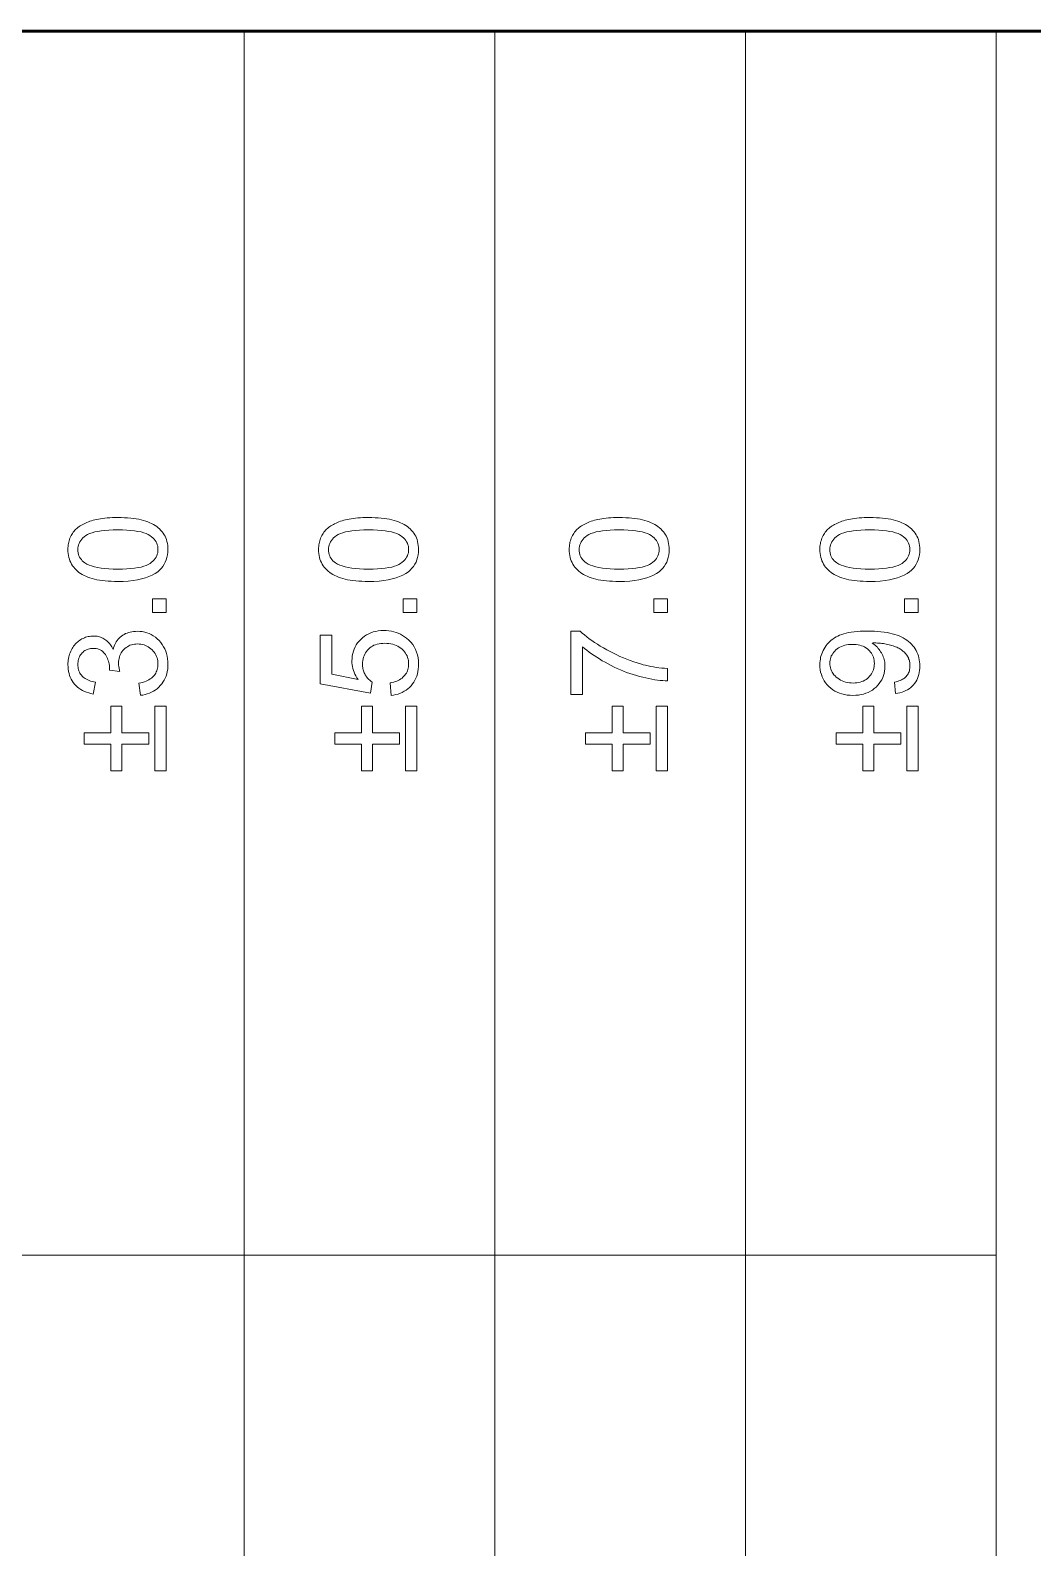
# Model space of a CAD drawing. Extents: x 23 to 417, y 3 to 294.
# Drawn here: x 202.97 to 213.21, y 34.73 to 50.24 of the extents above; entities that cross this region are included whole.
import ezdxf

# ---------------------------------------------------------------- set-up
doc = ezdxf.new("R2010")
doc.units = 0

msp = doc.modelspace()

# ---------------------------------------------------------------- linework, layer by layer
at = {"color": 7, "lineweight": 35}
msp.add_line((30.237, 50.237), (409.763, 50.237), dxfattribs=at)
at = {"color": 7, "lineweight": 13}
for p, q in [((176.428, 50.22), (230.763, 50.22)), ((205.156, 10.22), (205.156, 50.22)), ((207.717, 10.22), (207.717, 50.22)), ((210.277, 10.22), (210.277, 50.22)), ((212.838, 10.22), (212.838, 50.22)), ((182.11, 37.72), (212.838, 37.72))]:
    msp.add_line(p, q, dxfattribs=at)
for points in [[(203.867, 44.605), (203.832, 44.606), (203.799, 44.607), (203.767, 44.609), (203.736, 44.611), (203.707, 44.614), (203.679, 44.619), (203.652, 44.623), (203.627, 44.629), (203.604, 44.635), (203.581, 44.642), (203.56, 44.65), (203.54, 44.658), (203.521, 44.667), (203.503, 44.677), (203.486, 44.687), (203.469, 44.698), (203.454, 44.71), (203.44, 44.723), (203.427, 44.736), (203.415, 44.75), (203.403, 44.765), (203.393, 44.781), (203.385, 44.797), (203.377, 44.814), (203.371, 44.832), (203.365, 44.85), (203.361, 44.869), (203.358, 44.889), (203.356, 44.91), (203.356, 44.931), (203.356, 44.947), (203.357, 44.963), (203.359, 44.978), (203.361, 44.993), (203.364, 45.007), (203.368, 45.021), (203.372, 45.034), (203.377, 45.048), (203.382, 45.06), (203.388, 45.073), (203.395, 45.085), (203.402, 45.096), (203.41, 45.107), (203.419, 45.118), (203.428, 45.128), (203.437, 45.138), (203.448, 45.147), (203.458, 45.156), (203.47, 45.165), (203.482, 45.173), (203.494, 45.181), (203.507, 45.188), (203.521, 45.195), (203.535, 45.202), (203.549, 45.208), (203.565, 45.214), (203.58, 45.22), (203.596, 45.225), (203.613, 45.23), (203.63, 45.235), (203.649, 45.239), (203.668, 45.243), (203.689, 45.246), (203.71, 45.249), (203.733, 45.252), (203.758, 45.254), (203.783, 45.255), (203.81, 45.257), (203.838, 45.257), (203.867, 45.257), (203.901, 45.257), (203.934, 45.256), (203.966, 45.254), (203.997, 45.252), (204.026, 45.248), (204.054, 45.244), (204.08, 45.24), (204.105, 45.234), (204.129, 45.228), (204.151, 45.221), (204.172, 45.214), (204.192, 45.205), (204.211, 45.196), (204.23, 45.187), (204.247, 45.176), (204.263, 45.165), (204.278, 45.153), (204.292, 45.141), (204.306, 45.127), (204.318, 45.113), (204.329, 45.098), (204.339, 45.083), (204.348, 45.067), (204.356, 45.05), (204.362, 45.032), (204.368, 45.013), (204.372, 44.994), (204.375, 44.974), (204.376, 44.953), (204.377, 44.931), (204.376, 44.903), (204.373, 44.876), (204.368, 44.85), (204.36, 44.826), (204.351, 44.802), (204.34, 44.78), (204.326, 44.759), (204.311, 44.74), (204.293, 44.721), (204.273, 44.704), (204.247, 44.685), (204.217, 44.669), (204.184, 44.654), (204.148, 44.641), (204.109, 44.63), (204.067, 44.621), (204.022, 44.614), (203.973, 44.609), (203.922, 44.606)], [(203.867, 44.732), (203.914, 44.732), (203.959, 44.734), (204, 44.737), (204.037, 44.741), (204.072, 44.746), (204.103, 44.752), (204.131, 44.76), (204.155, 44.768), (204.177, 44.778), (204.195, 44.789), (204.21, 44.801), (204.224, 44.813), (204.236, 44.826), (204.247, 44.84), (204.256, 44.854), (204.263, 44.868), (204.269, 44.883), (204.273, 44.899), (204.275, 44.915), (204.276, 44.931), (204.275, 44.948), (204.273, 44.964), (204.269, 44.98), (204.263, 44.995), (204.256, 45.009), (204.247, 45.023), (204.236, 45.037), (204.224, 45.05), (204.21, 45.062), (204.194, 45.074), (204.176, 45.085), (204.155, 45.094), (204.13, 45.103), (204.103, 45.111), (204.071, 45.117), (204.037, 45.122), (203.999, 45.126), (203.958, 45.129), (203.914, 45.131), (203.867, 45.131), (203.819, 45.131), (203.775, 45.129), (203.734, 45.126), (203.696, 45.122), (203.661, 45.117), (203.63, 45.111), (203.602, 45.103), (203.578, 45.094), (203.557, 45.085), (203.539, 45.074), (203.523, 45.062), (203.509, 45.049), (203.497, 45.037), (203.487, 45.023), (203.478, 45.009), (203.471, 44.994), (203.465, 44.979), (203.461, 44.963), (203.458, 44.947), (203.458, 44.93), (203.458, 44.913), (203.46, 44.898), (203.464, 44.882), (203.469, 44.868), (203.475, 44.854), (203.483, 44.841), (203.493, 44.828), (203.503, 44.817), (203.516, 44.805), (203.529, 44.795), (203.549, 44.783), (203.572, 44.772), (203.598, 44.763), (203.627, 44.754), (203.659, 44.747), (203.695, 44.742), (203.733, 44.737), (203.774, 44.734), (203.819, 44.732)], [(206.428, 44.605), (206.393, 44.606), (206.359, 44.607), (206.327, 44.609), (206.297, 44.611), (206.267, 44.614), (206.24, 44.619), (206.213, 44.623), (206.188, 44.629), (206.164, 44.635), (206.142, 44.642), (206.121, 44.65), (206.101, 44.658), (206.082, 44.667), (206.063, 44.677), (206.046, 44.687), (206.03, 44.698), (206.015, 44.71), (206.001, 44.723), (205.987, 44.736), (205.975, 44.75), (205.964, 44.765), (205.954, 44.781), (205.945, 44.797), (205.938, 44.814), (205.931, 44.832), (205.926, 44.85), (205.922, 44.869), (205.919, 44.889), (205.917, 44.91), (205.917, 44.931), (205.917, 44.947), (205.918, 44.963), (205.92, 44.978), (205.922, 44.993), (205.925, 45.007), (205.928, 45.021), (205.932, 45.034), (205.937, 45.048), (205.943, 45.06), (205.949, 45.073), (205.956, 45.085), (205.963, 45.096), (205.971, 45.107), (205.979, 45.118), (205.989, 45.128), (205.998, 45.138), (206.008, 45.147), (206.019, 45.156), (206.031, 45.165), (206.042, 45.173), (206.055, 45.181), (206.068, 45.188), (206.081, 45.195), (206.096, 45.202), (206.11, 45.208), (206.125, 45.214), (206.141, 45.22), (206.157, 45.225), (206.174, 45.23), (206.191, 45.235), (206.209, 45.239), (206.229, 45.243), (206.249, 45.246), (206.271, 45.249), (206.294, 45.252), (206.318, 45.254), (206.344, 45.255), (206.37, 45.257), (206.398, 45.257), (206.428, 45.257), (206.462, 45.257), (206.495, 45.256), (206.527, 45.254), (206.557, 45.252), (206.587, 45.248), (206.614, 45.244), (206.641, 45.24), (206.666, 45.234), (206.689, 45.228), (206.712, 45.221), (206.733, 45.214), (206.753, 45.205), (206.772, 45.196), (206.79, 45.187), (206.807, 45.176), (206.824, 45.165), (206.839, 45.153), (206.853, 45.141), (206.866, 45.127), (206.879, 45.113), (206.89, 45.098), (206.9, 45.083), (206.909, 45.067), (206.917, 45.05), (206.923, 45.032), (206.928, 45.013), (206.932, 44.994), (206.935, 44.974), (206.937, 44.953), (206.938, 44.931), (206.937, 44.903), (206.934, 44.876), (206.928, 44.85), (206.921, 44.826), (206.912, 44.802), (206.9, 44.78), (206.887, 44.759), (206.871, 44.74), (206.854, 44.721), (206.834, 44.704), (206.808, 44.685), (206.778, 44.669), (206.745, 44.654), (206.709, 44.641), (206.67, 44.63), (206.628, 44.621), (206.582, 44.614), (206.534, 44.609), (206.482, 44.606)], [(206.428, 44.732), (206.475, 44.732), (206.519, 44.734), (206.56, 44.737), (206.598, 44.741), (206.633, 44.746), (206.664, 44.752), (206.692, 44.76), (206.716, 44.768), (206.737, 44.778), (206.755, 44.789), (206.771, 44.801), (206.785, 44.813), (206.797, 44.826), (206.807, 44.84), (206.816, 44.854), (206.824, 44.868), (206.829, 44.883), (206.834, 44.899), (206.836, 44.915), (206.837, 44.931), (206.836, 44.948), (206.834, 44.964), (206.829, 44.98), (206.824, 44.995), (206.816, 45.009), (206.807, 45.023), (206.797, 45.037), (206.784, 45.05), (206.77, 45.062), (206.755, 45.074), (206.737, 45.085), (206.716, 45.094), (206.691, 45.103), (206.663, 45.111), (206.632, 45.117), (206.598, 45.122), (206.56, 45.126), (206.519, 45.129), (206.475, 45.131), (206.428, 45.131), (206.38, 45.131), (206.335, 45.129), (206.294, 45.126), (206.256, 45.122), (206.222, 45.117), (206.191, 45.111), (206.163, 45.103), (206.139, 45.094), (206.117, 45.085), (206.099, 45.074), (206.084, 45.062), (206.07, 45.049), (206.058, 45.037), (206.047, 45.023), (206.039, 45.009), (206.031, 44.994), (206.026, 44.979), (206.021, 44.963), (206.019, 44.947), (206.018, 44.93), (206.019, 44.913), (206.021, 44.898), (206.025, 44.882), (206.03, 44.868), (206.036, 44.854), (206.044, 44.841), (206.053, 44.828), (206.064, 44.817), (206.076, 44.805), (206.09, 44.795), (206.11, 44.783), (206.133, 44.772), (206.159, 44.763), (206.188, 44.754), (206.22, 44.747), (206.255, 44.742), (206.294, 44.737), (206.335, 44.734), (206.38, 44.732)], [(208.988, 44.605), (208.953, 44.606), (208.92, 44.607), (208.888, 44.609), (208.857, 44.611), (208.828, 44.614), (208.8, 44.619), (208.774, 44.623), (208.749, 44.629), (208.725, 44.635), (208.703, 44.642), (208.682, 44.65), (208.661, 44.658), (208.642, 44.667), (208.624, 44.677), (208.607, 44.687), (208.591, 44.698), (208.576, 44.71), (208.561, 44.723), (208.548, 44.736), (208.536, 44.75), (208.525, 44.765), (208.515, 44.781), (208.506, 44.797), (208.498, 44.814), (208.492, 44.832), (208.487, 44.85), (208.483, 44.869), (208.48, 44.889), (208.478, 44.91), (208.477, 44.931), (208.478, 44.947), (208.479, 44.963), (208.48, 44.978), (208.482, 44.993), (208.485, 45.007), (208.489, 45.021), (208.493, 45.034), (208.498, 45.048), (208.504, 45.06), (208.51, 45.073), (208.516, 45.085), (208.524, 45.096), (208.532, 45.107), (208.54, 45.118), (208.549, 45.128), (208.559, 45.138), (208.569, 45.147), (208.58, 45.156), (208.591, 45.165), (208.603, 45.173), (208.616, 45.181), (208.629, 45.188), (208.642, 45.195), (208.656, 45.202), (208.671, 45.208), (208.686, 45.214), (208.702, 45.22), (208.718, 45.225), (208.735, 45.23), (208.752, 45.235), (208.77, 45.239), (208.789, 45.243), (208.81, 45.246), (208.832, 45.249), (208.855, 45.252), (208.879, 45.254), (208.904, 45.255), (208.931, 45.257), (208.959, 45.257), (208.988, 45.257), (209.023, 45.257), (209.056, 45.256), (209.088, 45.254), (209.118, 45.252), (209.147, 45.248), (209.175, 45.244), (209.201, 45.24), (209.226, 45.234), (209.25, 45.228), (209.272, 45.221), (209.293, 45.214), (209.314, 45.205), (209.333, 45.196), (209.351, 45.187), (209.368, 45.176), (209.384, 45.165), (209.4, 45.153), (209.414, 45.141), (209.427, 45.127), (209.439, 45.113), (209.451, 45.098), (209.461, 45.083), (209.47, 45.067), (209.477, 45.05), (209.484, 45.032), (209.489, 45.013), (209.493, 44.994), (209.496, 44.974), (209.498, 44.953), (209.498, 44.931), (209.497, 44.903), (209.494, 44.876), (209.489, 44.85), (209.482, 44.826), (209.473, 44.802), (209.461, 44.78), (209.448, 44.759), (209.432, 44.74), (209.414, 44.721), (209.395, 44.704), (209.368, 44.685), (209.339, 44.669), (209.306, 44.654), (209.27, 44.641), (209.231, 44.63), (209.188, 44.621), (209.143, 44.614), (209.095, 44.609), (209.043, 44.606)], [(208.988, 44.732), (209.036, 44.732), (209.08, 44.734), (209.121, 44.737), (209.159, 44.741), (209.193, 44.746), (209.224, 44.752), (209.252, 44.76), (209.277, 44.768), (209.298, 44.778), (209.316, 44.789), (209.331, 44.801), (209.345, 44.813), (209.358, 44.826), (209.368, 44.84), (209.377, 44.854), (209.384, 44.868), (209.39, 44.883), (209.394, 44.899), (209.397, 44.915), (209.397, 44.931), (209.397, 44.948), (209.394, 44.964), (209.39, 44.98), (209.384, 44.995), (209.377, 45.009), (209.368, 45.023), (209.357, 45.037), (209.345, 45.05), (209.331, 45.062), (209.316, 45.074), (209.298, 45.085), (209.276, 45.094), (209.252, 45.103), (209.224, 45.111), (209.193, 45.117), (209.158, 45.122), (209.121, 45.126), (209.08, 45.129), (209.036, 45.131), (208.988, 45.131), (208.94, 45.131), (208.896, 45.129), (208.855, 45.126), (208.817, 45.122), (208.783, 45.117), (208.752, 45.111), (208.724, 45.103), (208.699, 45.094), (208.678, 45.085), (208.66, 45.074), (208.645, 45.062), (208.631, 45.049), (208.619, 45.037), (208.608, 45.023), (208.599, 45.009), (208.592, 44.994), (208.586, 44.979), (208.582, 44.963), (208.58, 44.947), (208.579, 44.93), (208.58, 44.913), (208.582, 44.898), (208.585, 44.882), (208.59, 44.868), (208.597, 44.854), (208.605, 44.841), (208.614, 44.828), (208.625, 44.817), (208.637, 44.805), (208.651, 44.795), (208.67, 44.783), (208.693, 44.772), (208.719, 44.763), (208.748, 44.754), (208.781, 44.747), (208.816, 44.742), (208.854, 44.737), (208.896, 44.734), (208.941, 44.732)], [(211.549, 44.605), (211.514, 44.606), (211.481, 44.607), (211.449, 44.609), (211.418, 44.611), (211.389, 44.614), (211.361, 44.619), (211.335, 44.623), (211.309, 44.629), (211.286, 44.635), (211.263, 44.642), (211.242, 44.65), (211.222, 44.658), (211.203, 44.667), (211.185, 44.677), (211.168, 44.687), (211.152, 44.698), (211.136, 44.71), (211.122, 44.723), (211.109, 44.736), (211.097, 44.75), (211.086, 44.765), (211.076, 44.781), (211.067, 44.797), (211.059, 44.814), (211.053, 44.832), (211.047, 44.85), (211.043, 44.869), (211.04, 44.889), (211.039, 44.91), (211.038, 44.931), (211.038, 44.947), (211.039, 44.963), (211.041, 44.978), (211.043, 44.993), (211.046, 45.007), (211.05, 45.021), (211.054, 45.034), (211.059, 45.048), (211.064, 45.06), (211.07, 45.073), (211.077, 45.085), (211.085, 45.096), (211.092, 45.107), (211.101, 45.118), (211.11, 45.128), (211.12, 45.138), (211.13, 45.147), (211.141, 45.156), (211.152, 45.165), (211.164, 45.173), (211.176, 45.181), (211.189, 45.188), (211.203, 45.195), (211.217, 45.202), (211.232, 45.208), (211.247, 45.214), (211.262, 45.22), (211.279, 45.225), (211.295, 45.23), (211.313, 45.235), (211.331, 45.239), (211.35, 45.243), (211.371, 45.246), (211.392, 45.249), (211.415, 45.252), (211.44, 45.254), (211.465, 45.255), (211.492, 45.257), (211.52, 45.257), (211.549, 45.257), (211.583, 45.257), (211.617, 45.256), (211.648, 45.254), (211.679, 45.252), (211.708, 45.248), (211.736, 45.244), (211.762, 45.24), (211.787, 45.234), (211.811, 45.228), (211.833, 45.221), (211.854, 45.214), (211.874, 45.205), (211.893, 45.196), (211.912, 45.187), (211.929, 45.176), (211.945, 45.165), (211.96, 45.153), (211.975, 45.141), (211.988, 45.127), (212, 45.113), (212.011, 45.098), (212.021, 45.083), (212.03, 45.067), (212.038, 45.05), (212.044, 45.032), (212.05, 45.013), (212.054, 44.994), (212.057, 44.974), (212.059, 44.953), (212.059, 44.931), (212.058, 44.903), (212.055, 44.876), (212.05, 44.85), (212.043, 44.826), (212.033, 44.802), (212.022, 44.78), (212.008, 44.759), (211.993, 44.74), (211.975, 44.721), (211.955, 44.704), (211.929, 44.685), (211.899, 44.669), (211.866, 44.654), (211.831, 44.641), (211.791, 44.63), (211.749, 44.621), (211.704, 44.614), (211.655, 44.609), (211.604, 44.606)], [(211.549, 44.732), (211.597, 44.732), (211.641, 44.734), (211.682, 44.737), (211.72, 44.741), (211.754, 44.746), (211.785, 44.752), (211.813, 44.76), (211.837, 44.768), (211.859, 44.778), (211.877, 44.789), (211.892, 44.801), (211.906, 44.813), (211.918, 44.826), (211.929, 44.84), (211.938, 44.854), (211.945, 44.868), (211.951, 44.883), (211.955, 44.899), (211.957, 44.915), (211.958, 44.931), (211.957, 44.948), (211.955, 44.964), (211.951, 44.98), (211.945, 44.995), (211.938, 45.009), (211.929, 45.023), (211.918, 45.037), (211.906, 45.05), (211.892, 45.062), (211.876, 45.074), (211.858, 45.085), (211.837, 45.094), (211.812, 45.103), (211.785, 45.111), (211.754, 45.117), (211.719, 45.122), (211.682, 45.126), (211.641, 45.129), (211.596, 45.131), (211.549, 45.131), (211.501, 45.131), (211.457, 45.129), (211.416, 45.126), (211.378, 45.122), (211.343, 45.117), (211.312, 45.111), (211.284, 45.103), (211.26, 45.094), (211.239, 45.085), (211.221, 45.074), (211.205, 45.062), (211.192, 45.049), (211.179, 45.037), (211.169, 45.023), (211.16, 45.009), (211.153, 44.994), (211.147, 44.979), (211.143, 44.963), (211.14, 44.947), (211.14, 44.93), (211.14, 44.913), (211.143, 44.898), (211.146, 44.882), (211.151, 44.868), (211.158, 44.854), (211.165, 44.841), (211.175, 44.828), (211.185, 44.817), (211.198, 44.805), (211.211, 44.795), (211.231, 44.783), (211.254, 44.772), (211.28, 44.763), (211.309, 44.754), (211.341, 44.747), (211.377, 44.742), (211.415, 44.737), (211.457, 44.734), (211.501, 44.732)], [(204.36, 44.286), (204.22, 44.286), (204.22, 44.426), (204.36, 44.426)], [(206.921, 44.286), (206.781, 44.286), (206.781, 44.426), (206.921, 44.426)], [(209.481, 44.286), (209.342, 44.286), (209.342, 44.426), (209.481, 44.426)], [(212.042, 44.286), (211.902, 44.286), (211.902, 44.426), (212.042, 44.426)], [(204.096, 43.441), (204.08, 43.564), (204.1, 43.568), (204.119, 43.573), (204.137, 43.579), (204.154, 43.585), (204.169, 43.592), (204.184, 43.6), (204.197, 43.608), (204.209, 43.617), (204.22, 43.626), (204.23, 43.636), (204.239, 43.646), (204.247, 43.657), (204.254, 43.668), (204.259, 43.68), (204.265, 43.692), (204.269, 43.705), (204.272, 43.718), (204.274, 43.731), (204.276, 43.745), (204.276, 43.76), (204.275, 43.777), (204.274, 43.793), (204.271, 43.809), (204.266, 43.825), (204.261, 43.839), (204.254, 43.854), (204.247, 43.868), (204.238, 43.881), (204.227, 43.894), (204.216, 43.906), (204.204, 43.917), (204.191, 43.927), (204.177, 43.936), (204.163, 43.944), (204.149, 43.951), (204.134, 43.956), (204.118, 43.96), (204.102, 43.963), (204.085, 43.965), (204.067, 43.966), (204.051, 43.965), (204.035, 43.963), (204.019, 43.961), (204.004, 43.957), (203.99, 43.952), (203.977, 43.946), (203.963, 43.938), (203.951, 43.93), (203.939, 43.921), (203.928, 43.91), (203.917, 43.899), (203.908, 43.887), (203.9, 43.874), (203.893, 43.861), (203.887, 43.848), (203.882, 43.833), (203.878, 43.818), (203.875, 43.803), (203.873, 43.787), (203.873, 43.77), (203.873, 43.763), (203.873, 43.755), (203.874, 43.747), (203.875, 43.739), (203.876, 43.731), (203.878, 43.722), (203.88, 43.713), (203.882, 43.703), (203.884, 43.693), (203.887, 43.683), (203.779, 43.697), (203.779, 43.699), (203.779, 43.701), (203.779, 43.704), (203.78, 43.706), (203.78, 43.708), (203.78, 43.71), (203.78, 43.712), (203.78, 43.713), (203.78, 43.715), (203.78, 43.717), (203.78, 43.732), (203.779, 43.747), (203.776, 43.762), (203.774, 43.777), (203.77, 43.791), (203.765, 43.805), (203.76, 43.819), (203.754, 43.832), (203.747, 43.845), (203.739, 43.858), (203.731, 43.87), (203.721, 43.88), (203.711, 43.89), (203.699, 43.898), (203.687, 43.905), (203.674, 43.91), (203.66, 43.915), (203.645, 43.918), (203.63, 43.92), (203.613, 43.921), (203.6, 43.92), (203.587, 43.919), (203.575, 43.916), (203.563, 43.913), (203.551, 43.909), (203.54, 43.904), (203.53, 43.898), (203.52, 43.891), (203.51, 43.883), (203.501, 43.875), (203.493, 43.865), (203.485, 43.855), (203.479, 43.845), (203.473, 43.834), (203.468, 43.822), (203.464, 43.81), (203.461, 43.798), (203.459, 43.785), (203.457, 43.771), (203.457, 43.757), (203.457, 43.743), (203.459, 43.729), (203.461, 43.716), (203.464, 43.703), (203.468, 43.691), (203.473, 43.679), (203.479, 43.668), (203.486, 43.657), (203.493, 43.647), (203.502, 43.637), (203.511, 43.628), (203.522, 43.62), (203.533, 43.612), (203.545, 43.605), (203.558, 43.598), (203.572, 43.592), (203.587, 43.587), (203.603, 43.583), (203.619, 43.579), (203.637, 43.576), (203.615, 43.453), (203.591, 43.458), (203.568, 43.465), (203.546, 43.472), (203.525, 43.48), (203.506, 43.49), (203.487, 43.501), (203.469, 43.513), (203.453, 43.526), (203.438, 43.54), (203.424, 43.556), (203.411, 43.572), (203.399, 43.589), (203.389, 43.607), (203.38, 43.626), (203.373, 43.645), (203.367, 43.665), (203.362, 43.686), (203.359, 43.708), (203.357, 43.731), (203.356, 43.754), (203.356, 43.77), (203.357, 43.786), (203.359, 43.802), (203.361, 43.817), (203.365, 43.833), (203.369, 43.848), (203.373, 43.862), (203.378, 43.877), (203.384, 43.891), (203.391, 43.905), (203.398, 43.918), (203.406, 43.931), (203.414, 43.943), (203.423, 43.955), (203.433, 43.966), (203.442, 43.976), (203.453, 43.985), (203.464, 43.994), (203.475, 44.003), (203.487, 44.01), (203.499, 44.017), (203.511, 44.023), (203.524, 44.029), (203.537, 44.034), (203.549, 44.038), (203.562, 44.041), (203.576, 44.043), (203.589, 44.045), (203.602, 44.046), (203.616, 44.047), (203.629, 44.046), (203.641, 44.045), (203.654, 44.044), (203.666, 44.041), (203.678, 44.038), (203.689, 44.034), (203.701, 44.03), (203.712, 44.024), (203.723, 44.019), (203.734, 44.012), (203.744, 44.005), (203.754, 43.997), (203.764, 43.988), (203.773, 43.979), (203.782, 43.969), (203.79, 43.958), (203.798, 43.947), (203.805, 43.935), (203.812, 43.922), (203.818, 43.909), (203.823, 43.926), (203.828, 43.943), (203.835, 43.959), (203.842, 43.974), (203.85, 43.988), (203.859, 44.001), (203.869, 44.014), (203.879, 44.025), (203.891, 44.036), (203.903, 44.047), (203.917, 44.056), (203.93, 44.064), (203.945, 44.072), (203.96, 44.078), (203.976, 44.084), (203.992, 44.088), (204.009, 44.091), (204.027, 44.094), (204.046, 44.095), (204.065, 44.096), (204.09, 44.095), (204.115, 44.092), (204.14, 44.087), (204.163, 44.081), (204.186, 44.072), (204.207, 44.061), (204.228, 44.049), (204.249, 44.035), (204.268, 44.018), (204.287, 44), (204.304, 43.981), (204.319, 43.96), (204.333, 43.938), (204.345, 43.916), (204.355, 43.892), (204.363, 43.868), (204.37, 43.842), (204.374, 43.815), (204.377, 43.788), (204.378, 43.759), (204.377, 43.733), (204.375, 43.708), (204.371, 43.684), (204.365, 43.661), (204.358, 43.638), (204.349, 43.617), (204.339, 43.596), (204.327, 43.577), (204.314, 43.558), (204.299, 43.54), (204.283, 43.524), (204.266, 43.508), (204.248, 43.495), (204.229, 43.483), (204.209, 43.472), (204.188, 43.463), (204.167, 43.455), (204.144, 43.449), (204.12, 43.444)], [(206.659, 43.44), (206.648, 43.569), (206.666, 43.572), (206.684, 43.576), (206.7, 43.581), (206.716, 43.587), (206.73, 43.593), (206.744, 43.6), (206.757, 43.608), (206.769, 43.616), (206.779, 43.626), (206.789, 43.636), (206.798, 43.646), (206.806, 43.657), (206.814, 43.669), (206.82, 43.681), (206.825, 43.693), (206.829, 43.706), (206.833, 43.719), (206.835, 43.733), (206.836, 43.747), (206.837, 43.762), (206.836, 43.779), (206.834, 43.796), (206.831, 43.812), (206.826, 43.828), (206.82, 43.843), (206.813, 43.858), (206.804, 43.872), (206.794, 43.886), (206.783, 43.899), (206.77, 43.912), (206.756, 43.923), (206.741, 43.934), (206.726, 43.943), (206.709, 43.951), (206.692, 43.958), (206.674, 43.963), (206.655, 43.968), (206.635, 43.971), (206.614, 43.972), (206.593, 43.973), (206.572, 43.972), (206.552, 43.971), (206.534, 43.968), (206.516, 43.964), (206.499, 43.958), (206.482, 43.952), (206.467, 43.944), (206.453, 43.935), (206.439, 43.925), (206.427, 43.914), (206.415, 43.902), (206.405, 43.889), (206.396, 43.875), (206.388, 43.861), (206.381, 43.846), (206.376, 43.83), (206.372, 43.814), (206.369, 43.796), (206.367, 43.778), (206.366, 43.76), (206.366, 43.748), (206.367, 43.736), (206.369, 43.725), (206.37, 43.714), (206.373, 43.703), (206.376, 43.692), (206.379, 43.682), (206.383, 43.672), (206.388, 43.662), (206.393, 43.652), (206.399, 43.643), (206.404, 43.634), (206.411, 43.626), (206.417, 43.618), (206.424, 43.61), (206.431, 43.603), (206.439, 43.596), (206.446, 43.589), (206.455, 43.583), (206.463, 43.577), (206.448, 43.462), (205.934, 43.559), (205.934, 44.056), (206.052, 44.056), (206.052, 43.657), (206.32, 43.603), (206.308, 43.621), (206.298, 43.64), (206.288, 43.658), (206.28, 43.677), (206.273, 43.696), (206.268, 43.715), (206.263, 43.734), (206.26, 43.753), (206.258, 43.773), (206.258, 43.792), (206.259, 43.818), (206.261, 43.843), (206.266, 43.867), (206.272, 43.891), (206.28, 43.913), (206.29, 43.935), (206.302, 43.956), (206.316, 43.976), (206.331, 43.995), (206.348, 44.013), (206.367, 44.03), (206.387, 44.046), (206.407, 44.059), (206.429, 44.071), (206.452, 44.081), (206.476, 44.089), (206.501, 44.095), (206.527, 44.1), (206.554, 44.102), (206.582, 44.103), (206.608, 44.103), (206.634, 44.1), (206.66, 44.096), (206.684, 44.091), (206.708, 44.084), (206.731, 44.075), (206.754, 44.065), (206.775, 44.053), (206.796, 44.039), (206.816, 44.024), (206.839, 44.004), (206.86, 43.983), (206.878, 43.96), (206.894, 43.936), (206.907, 43.91), (206.918, 43.883), (206.927, 43.855), (206.933, 43.825), (206.937, 43.794), (206.938, 43.762), (206.937, 43.735), (206.935, 43.709), (206.931, 43.684), (206.926, 43.66), (206.919, 43.638), (206.91, 43.616), (206.9, 43.595), (206.889, 43.575), (206.876, 43.557), (206.861, 43.539), (206.846, 43.522), (206.829, 43.507), (206.811, 43.494), (206.792, 43.482), (206.772, 43.471), (206.752, 43.462), (206.73, 43.454), (206.707, 43.448), (206.683, 43.443)], [(208.612, 43.448), (208.494, 43.448), (208.494, 44.096), (208.59, 44.096), (208.611, 44.077), (208.633, 44.058), (208.657, 44.039), (208.682, 44.02), (208.708, 44.001), (208.736, 43.982), (208.765, 43.963), (208.795, 43.944), (208.827, 43.925), (208.86, 43.907), (208.894, 43.888), (208.928, 43.871), (208.962, 43.854), (208.996, 43.838), (209.031, 43.823), (209.066, 43.809), (209.101, 43.796), (209.136, 43.784), (209.171, 43.772), (209.206, 43.762), (209.232, 43.754), (209.258, 43.748), (209.284, 43.742), (209.311, 43.736), (209.338, 43.731), (209.366, 43.727), (209.394, 43.723), (209.423, 43.72), (209.452, 43.717), (209.481, 43.715), (209.481, 43.588), (209.457, 43.589), (209.432, 43.591), (209.406, 43.593), (209.379, 43.597), (209.351, 43.601), (209.322, 43.606), (209.292, 43.612), (209.261, 43.619), (209.229, 43.626), (209.196, 43.635), (209.163, 43.644), (209.13, 43.654), (209.097, 43.665), (209.064, 43.676), (209.032, 43.689), (209, 43.702), (208.968, 43.716), (208.936, 43.73), (208.905, 43.746), (208.874, 43.762), (208.843, 43.779), (208.814, 43.795), (208.785, 43.813), (208.758, 43.83), (208.731, 43.847), (208.705, 43.865), (208.681, 43.883), (208.657, 43.901), (208.634, 43.92), (208.612, 43.938)], [(211.811, 43.459), (211.8, 43.577), (211.816, 43.58), (211.831, 43.584), (211.846, 43.588), (211.859, 43.593), (211.872, 43.599), (211.883, 43.605), (211.894, 43.611), (211.904, 43.618), (211.913, 43.626), (211.921, 43.634), (211.928, 43.643), (211.934, 43.652), (211.94, 43.662), (211.945, 43.672), (211.949, 43.682), (211.952, 43.693), (211.955, 43.705), (211.957, 43.717), (211.958, 43.729), (211.958, 43.742), (211.958, 43.754), (211.957, 43.765), (211.956, 43.775), (211.954, 43.786), (211.952, 43.796), (211.949, 43.805), (211.945, 43.815), (211.942, 43.824), (211.937, 43.833), (211.932, 43.842), (211.927, 43.85), (211.921, 43.858), (211.915, 43.866), (211.909, 43.873), (211.902, 43.881), (211.895, 43.887), (211.887, 43.894), (211.88, 43.9), (211.872, 43.906), (211.863, 43.912), (211.854, 43.917), (211.844, 43.922), (211.834, 43.927), (211.824, 43.932), (211.812, 43.937), (211.8, 43.941), (211.788, 43.946), (211.774, 43.95), (211.76, 43.954), (211.746, 43.957), (211.731, 43.961), (211.716, 43.964), (211.702, 43.967), (211.687, 43.969), (211.672, 43.971), (211.657, 43.973), (211.642, 43.974), (211.626, 43.975), (211.611, 43.976), (211.596, 43.976), (211.594, 43.976), (211.592, 43.976), (211.59, 43.976), (211.588, 43.976), (211.586, 43.976), (211.583, 43.976), (211.581, 43.975), (211.578, 43.975), (211.575, 43.975), (211.571, 43.975), (211.583, 43.967), (211.594, 43.959), (211.605, 43.951), (211.615, 43.941), (211.625, 43.932), (211.634, 43.921), (211.643, 43.91), (211.651, 43.899), (211.659, 43.887), (211.667, 43.874), (211.674, 43.862), (211.68, 43.849), (211.685, 43.835), (211.69, 43.822), (211.694, 43.808), (211.697, 43.794), (211.7, 43.78), (211.702, 43.766), (211.703, 43.751), (211.703, 43.736), (211.702, 43.712), (211.699, 43.688), (211.695, 43.665), (211.689, 43.643), (211.681, 43.622), (211.671, 43.601), (211.659, 43.581), (211.645, 43.562), (211.63, 43.544), (211.613, 43.526), (211.594, 43.51), (211.575, 43.495), (211.554, 43.482), (211.532, 43.471), (211.509, 43.462), (211.484, 43.454), (211.459, 43.448), (211.432, 43.444), (211.405, 43.441), (211.376, 43.44), (211.346, 43.441), (211.317, 43.444), (211.29, 43.448), (211.263, 43.455), (211.238, 43.463), (211.214, 43.473), (211.192, 43.484), (211.17, 43.498), (211.15, 43.513), (211.131, 43.53), (211.113, 43.548), (211.097, 43.568), (211.083, 43.588), (211.071, 43.609), (211.061, 43.631), (211.053, 43.654), (211.046, 43.678), (211.042, 43.703), (211.039, 43.728), (211.038, 43.755), (211.039, 43.774), (211.04, 43.793), (211.043, 43.812), (211.046, 43.83), (211.051, 43.848), (211.057, 43.866), (211.064, 43.883), (211.072, 43.9), (211.081, 43.917), (211.091, 43.933), (211.101, 43.949), (211.113, 43.964), (211.126, 43.978), (211.14, 43.992), (211.154, 44.004), (211.17, 44.016), (211.186, 44.027), (211.203, 44.038), (211.221, 44.047), (211.24, 44.056), (211.261, 44.064), (211.283, 44.071), (211.306, 44.077), (211.332, 44.083), (211.359, 44.087), (211.388, 44.091), (211.419, 44.094), (211.451, 44.096), (211.486, 44.097), (211.522, 44.098), (211.559, 44.097), (211.595, 44.096), (211.63, 44.094), (211.662, 44.091), (211.694, 44.087), (211.724, 44.083), (211.752, 44.077), (211.778, 44.071), (211.803, 44.064), (211.827, 44.056), (211.849, 44.048), (211.87, 44.038), (211.89, 44.028), (211.909, 44.016), (211.927, 44.005), (211.944, 43.992), (211.959, 43.978), (211.974, 43.964), (211.987, 43.948), (212, 43.932), (212.011, 43.916), (212.021, 43.898), (212.03, 43.881), (212.038, 43.862), (212.044, 43.843), (212.05, 43.824), (212.054, 43.804), (212.057, 43.783), (212.059, 43.762), (212.059, 43.74), (212.059, 43.717), (212.057, 43.695), (212.053, 43.673), (212.049, 43.653), (212.043, 43.633), (212.036, 43.614), (212.027, 43.597), (212.017, 43.58), (212.006, 43.563), (211.994, 43.548), (211.98, 43.534), (211.966, 43.521), (211.95, 43.509), (211.933, 43.498), (211.916, 43.489), (211.897, 43.48), (211.877, 43.473), (211.856, 43.467), (211.834, 43.462)], [(211.37, 43.961), (211.349, 43.961), (211.329, 43.959), (211.31, 43.956), (211.292, 43.952), (211.275, 43.947), (211.258, 43.941), (211.243, 43.934), (211.228, 43.925), (211.215, 43.916), (211.202, 43.905), (211.19, 43.894), (211.179, 43.882), (211.17, 43.869), (211.162, 43.856), (211.155, 43.843), (211.15, 43.829), (211.145, 43.815), (211.142, 43.801), (211.14, 43.785), (211.14, 43.77), (211.14, 43.754), (211.142, 43.738), (211.146, 43.723), (211.15, 43.708), (211.156, 43.693), (211.164, 43.679), (211.172, 43.666), (211.182, 43.652), (211.194, 43.64), (211.206, 43.627), (211.22, 43.616), (211.235, 43.605), (211.25, 43.596), (211.266, 43.588), (211.283, 43.582), (211.301, 43.576), (211.319, 43.572), (211.339, 43.569), (211.359, 43.567), (211.38, 43.566), (211.398, 43.567), (211.417, 43.569), (211.434, 43.572), (211.45, 43.576), (211.466, 43.581), (211.481, 43.587), (211.496, 43.595), (211.51, 43.603), (211.523, 43.613), (211.535, 43.624), (211.546, 43.636), (211.556, 43.648), (211.565, 43.661), (211.573, 43.675), (211.58, 43.689), (211.585, 43.703), (211.589, 43.718), (211.592, 43.734), (211.594, 43.75), (211.595, 43.766), (211.594, 43.783), (211.592, 43.799), (211.589, 43.815), (211.585, 43.83), (211.58, 43.844), (211.573, 43.858), (211.565, 43.871), (211.556, 43.883), (211.546, 43.895), (211.535, 43.907), (211.523, 43.917), (211.509, 43.926), (211.495, 43.935), (211.48, 43.942), (211.464, 43.948), (211.447, 43.953), (211.429, 43.957), (211.41, 43.959), (211.39, 43.961)], [(204.183, 42.941), (203.908, 42.941), (203.908, 42.669), (203.794, 42.669), (203.794, 42.941), (203.522, 42.941), (203.522, 43.057), (203.794, 43.057), (203.794, 43.329), (203.908, 43.329), (203.908, 43.057), (204.183, 43.057)], [(204.36, 43.329), (204.36, 42.669), (204.245, 42.669), (204.245, 43.329)], [(206.743, 42.941), (206.468, 42.941), (206.468, 42.669), (206.355, 42.669), (206.355, 42.941), (206.082, 42.941), (206.082, 43.057), (206.355, 43.057), (206.355, 43.329), (206.468, 43.329), (206.468, 43.057), (206.743, 43.057)], [(206.921, 43.329), (206.921, 42.669), (206.806, 42.669), (206.806, 43.329)], [(209.304, 42.941), (209.029, 42.941), (209.029, 42.669), (208.915, 42.669), (208.915, 42.941), (208.643, 42.941), (208.643, 43.057), (208.915, 43.057), (208.915, 43.329), (209.029, 43.329), (209.029, 43.057), (209.304, 43.057)], [(209.481, 43.329), (209.481, 42.669), (209.367, 42.669), (209.367, 43.329)], [(211.865, 42.941), (211.59, 42.941), (211.59, 42.669), (211.476, 42.669), (211.476, 42.941), (211.204, 42.941), (211.204, 43.057), (211.476, 43.057), (211.476, 43.329), (211.59, 43.329), (211.59, 43.057), (211.865, 43.057)], [(212.042, 43.329), (212.042, 42.669), (211.928, 42.669), (211.928, 43.329)]]:
    msp.add_lwpolyline(points, close=True, dxfattribs=at)

doc.saveas('drawing.dxf')
